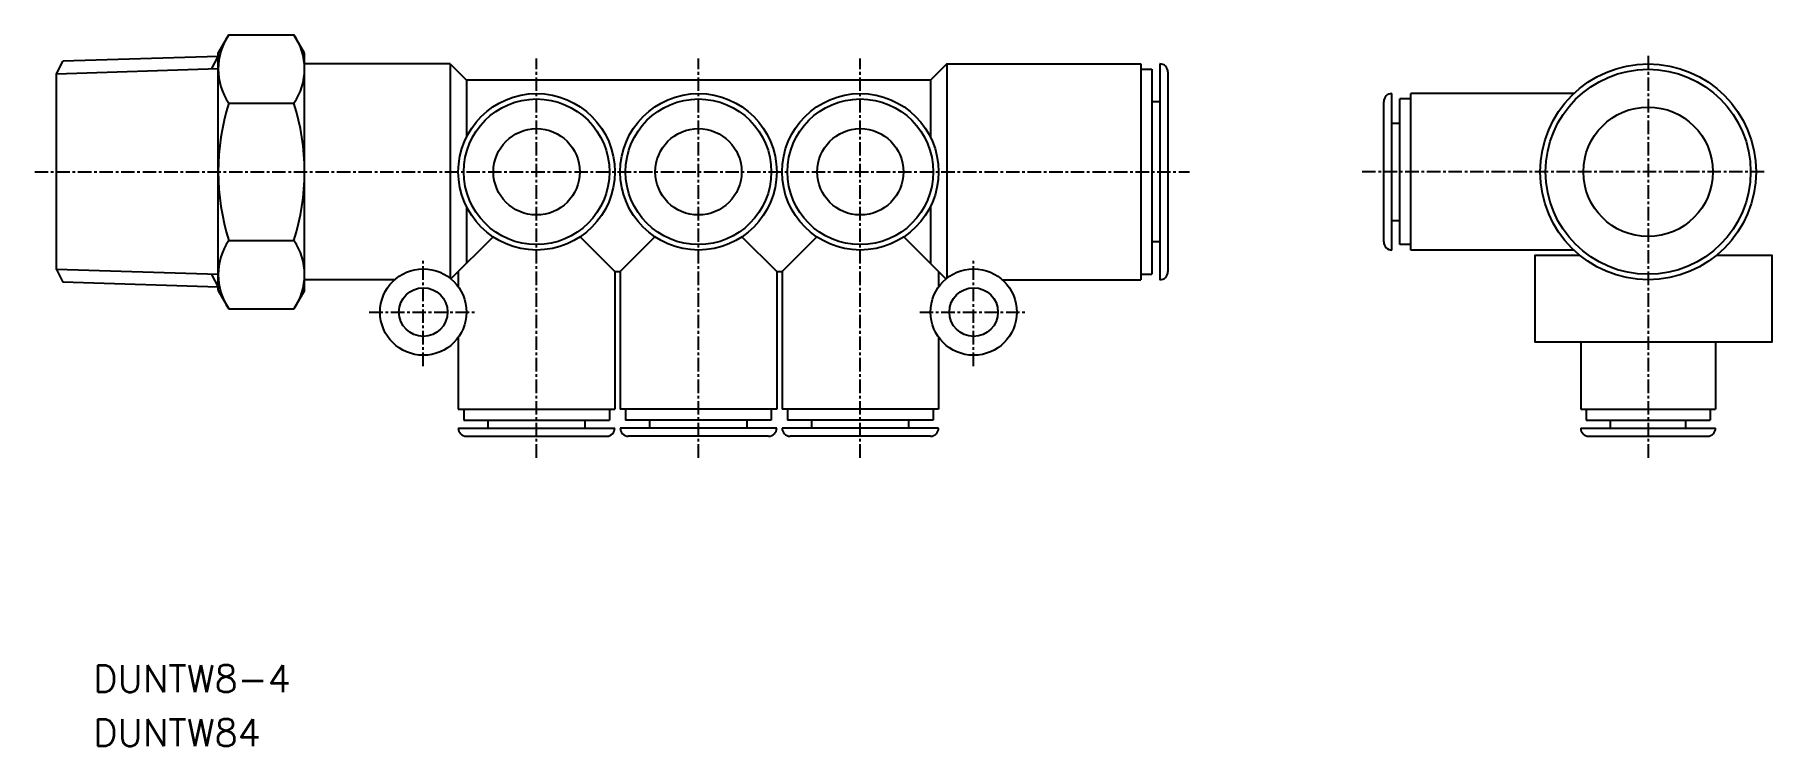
# Model space of a CAD drawing. Extents: x 57 to 218, y 63 to 129.
import ezdxf
from ezdxf.enums import TextEntityAlignment as Align

# ---------------------------------------------------------------- set-up
doc = ezdxf.new("R2010")
doc.units = 0
doc.linetypes.add('CENTER', pattern=[2, 1.25, -0.25, 0.25, -0.25])
doc.layers.get('0').update_dxf_attribs({"linetype": 'CONTINUOUS'})
doc.layers.add('CENTER', color=1, linetype='CENTER')
doc.styles.get("Standard").update_dxf_attribs({"font": 'txt.shx', "bigfont": 'extfont.shx'})

msp = doc.modelspace()

# ---------------------------------------------------------------- linework, layer by layer
at = {"color": 7, "linetype": 'CONTINUOUS'}
for p, q in [((74.5, 127.5), (75.48, 129.2)), ((75.48, 129.2), (81.52, 129.2)), ((82.5, 127.5), (81.52, 129.2)), ((74.5, 127.19), (60.11, 126.74)), ((74.5, 105.5), (74.5, 127.5)), ((82.5, 105.5), (82.5, 127.5)), ((59.5, 125.56), (60.11, 126.74)), ((96, 126.5), (82.5, 126.5)), ((96, 126.5), (97.5, 125)), ((96, 126.5), (96, 106.62)), ((142, 126.5), (140.5, 125)), ((142, 126.5), (160, 126.5)), ((142, 126.5), (142, 106.62)), ((160, 126.5), (160, 106.5)), ((160, 126), (161, 126)), ((161, 126), (161, 107)), ((161.75, 126.5), (161.75, 126.5)), ((161.75, 126.5), (161.75, 106.5)), ((162.5, 125.75), (162.5, 107.25)), ((59.5, 107.44), (59.5, 125.56)), ((140.5, 125), (97.5, 125)), ((97.5, 125), (97.5, 119.71)), ((140.5, 125), (140.5, 119.71)), ((75.48, 122.85), (81.52, 122.85)), ((161.75, 123), (161, 123)), ((182.5, 110), (182.5, 123)), ((183.25, 123.75), (183.25, 123.75)), ((183.25, 109.25), (183.25, 123.75)), ((185, 123.25), (184, 123.25)), ((184, 109.75), (184, 123.25)), ((200.11, 123.75), (185, 123.75)), ((185, 109.25), (185, 123.75)), ((183.25, 121), (184, 121)), ((97.5, 113.29), (97.5, 108)), ((140.5, 113.29), (140.5, 108)), ((183.25, 112), (184, 112)), ((75.48, 110.15), (81.52, 110.15)), ((96.07, 106.57), (99.97, 110.47)), ((111.25, 107.25), (108.03, 110.47)), ((111.75, 107.25), (114.97, 110.47)), ((126.25, 107.25), (123.03, 110.47)), ((126.75, 107.25), (129.97, 110.47)), ((141.93, 106.57), (138.03, 110.47)), ((161.75, 110), (161, 110)), ((185, 109.75), (184, 109.75)), ((183.25, 109.25), (183.25, 109.25)), ((200.11, 109.25), (185, 109.25)), ((59.5, 107.44), (60.11, 106.26)), ((90.85, 106.5), (82.5, 106.5)), ((96.75, 107.25), (96.75, 105.83)), ((111.25, 107.25), (111.75, 107.25)), ((111.25, 107.25), (111.25, 94.5)), ((111.75, 107.25), (111.75, 94.5)), ((126.25, 107.25), (126.75, 107.25)), ((126.25, 107.25), (126.25, 94.5)), ((126.75, 107.25), (126.75, 94.5)), ((141.25, 107.25), (141.25, 105.83)), ((147.15, 106.5), (160, 106.5)), ((160, 107), (161, 107)), ((161.75, 106.5), (161.75, 106.5)), ((74.5, 105.81), (60.11, 106.26)), ((74.5, 105.5), (75.48, 103.8)), ((82.5, 105.5), (81.52, 103.8)), ((75.48, 103.8), (81.52, 103.8)), ((96.75, 101.17), (96.75, 94.5)), ((141.25, 101.17), (141.25, 94.5)), ((200.75, 100.75), (200.75, 94.5)), ((213.25, 100.75), (213.25, 94.5)), ((96.75, 94.5), (111.25, 94.5)), ((97.25, 94.5), (97.25, 93.5)), ((97.25, 93.5), (110.75, 93.5)), ((99.5, 92.75), (99.5, 93.5)), ((108.5, 92.75), (108.5, 93.5)), ((110.75, 94.5), (110.75, 93.5)), ((126.25, 94.5), (111.75, 94.5)), ((112.25, 94.5), (112.25, 93.5)), ((125.75, 93.5), (112.25, 93.5)), ((114.5, 92.75), (114.5, 93.5)), ((123.5, 92.75), (123.5, 93.5)), ((125.75, 94.5), (125.75, 93.5)), ((141.25, 94.5), (126.75, 94.5)), ((127.25, 94.5), (127.25, 93.5)), ((140.75, 93.5), (127.25, 93.5)), ((129.5, 92.75), (129.5, 93.5)), ((138.5, 92.75), (138.5, 93.5)), ((140.75, 94.5), (140.75, 93.5)), ((200.75, 94.5), (213.25, 94.5)), ((201.25, 94.5), (201.25, 93.5)), ((201.25, 93.5), (212.75, 93.5)), ((203.5, 92.75), (203.5, 93.5)), ((210.5, 92.75), (210.5, 93.5)), ((212.75, 94.5), (212.75, 93.5)), ((96.75, 92.75), (96.75, 92.75)), ((96.75, 92.75), (111.25, 92.75)), ((97.5, 92), (110.5, 92)), ((111.25, 92.75), (111.25, 92.75)), ((126.25, 92.75), (111.75, 92.75)), ((111.75, 92.75), (111.75, 92.75)), ((125.5, 92), (112.5, 92)), ((126.25, 92.75), (126.25, 92.75)), ((126.75, 92.75), (126.75, 92.75)), ((141.25, 92.75), (126.75, 92.75)), ((140.5, 92), (127.5, 92)), ((141.25, 92.75), (141.25, 92.75)), ((200.75, 92.75), (200.75, 92.75)), ((200.75, 92.75), (213.25, 92.75)), ((201.5, 92), (212.5, 92)), ((213.25, 92.75), (213.25, 92.75))]:
    msp.add_line(p, q, dxfattribs=at)
at = {"color": 3, "linetype": 'CONTINUOUS'}
for p, q in [((73.89, 126.01), (74.5, 127.19)), ((74.5, 126.03), (59.5, 125.56)), ((74.5, 106.97), (59.5, 107.44)), ((73.89, 106.99), (74.5, 105.81))]:
    msp.add_line(p, q, dxfattribs=at)
at = {"color": 1, "linetype": 'CENTER'}
for p, q in [((104, 90), (104, 127)), ((119, 90), (119, 127)), ((134, 90), (134, 127)), ((57.5, 116.5), (164.5, 116.5)), ((93.5, 98.5), (93.5, 108.5)), ((144.5, 98.5), (144.5, 108.5)), ((88.5, 103.5), (98.5, 103.5)), ((139.5, 103.5), (149.5, 103.5))]:
    msp.add_line(p, q, dxfattribs=at)
at = {"color": 7, "linetype": 'CONTINUOUS'}
msp.add_lwpolyline([(200.68, 108.75), (196.5, 108.75), (196.5, 100.75), (218.5, 100.75), (218.5, 108.75), (213.32, 108.75)], dxfattribs=at)
for centre, radius in [((207, 116.5), 10), ((207, 116.5), 9.5), ((104, 116.5), 7.25), ((104, 116.5), 6.75), ((119, 116.5), 7.25), ((119, 116.5), 6.75), ((134, 116.5), 7.25), ((134, 116.5), 6.75), ((207, 116.5), 6), ((104, 116.5), 4), ((119, 116.5), 4), ((134, 116.5), 4), ((93.5, 103.5), 4), ((144.5, 103.5), 4), ((93.5, 103.5), 2.25), ((144.5, 103.5), 2.25)]:
    msp.add_circle(centre, radius, dxfattribs=at)
for centre, radius, start, end in [((80.12, 126.03), 5.62, 145.6158, 214.3842), ((76.88, 126.03), 5.62, 325.6158, 34.3842), ((161.75, 125.75), 0.75, 0, 90), ((95.52, 116.5), 21.02, 162.412, 197.588), ((61.48, 116.5), 21.02, 342.412, 17.588), ((183.25, 123), 0.75, 90, 180), ((80.12, 106.97), 5.62, 145.6158, 214.3842), ((76.88, 106.97), 5.62, 325.6158, 34.3842), ((183.25, 110), 0.75, 180, 270), ((161.75, 107.25), 0.75, 270, 0), ((97.5, 92.75), 0.75, 180, 270), ((110.5, 92.75), 0.75, 270, 0), ((112.5, 92.75), 0.75, 180, 270), ((125.5, 92.75), 0.75, 270, 0), ((127.5, 92.75), 0.75, 180, 270), ((140.5, 92.75), 0.75, 270, 0), ((201.5, 92.75), 0.75, 180, 270), ((212.5, 92.75), 0.75, 270, 0)]:
    msp.add_arc(centre, radius, start, end, dxfattribs=at)
at = {"layer": 'CENTER', "color": 1, "linetype": 'CENTER'}
for p, q in [((207, 127.25), (207, 90)), ((217.75, 116.5), (180.5, 116.5))]:
    msp.add_line(p, q, dxfattribs=at)

# ---------------------------------------------------------------- texts
at = {"color": 7, "linetype": 'CONTINUOUS'}
for s, p in [('DUNTW8-4', (62.91, 69.52)), ('DUNTW84', (62.91, 64.52))]:
    msp.add_text(s, height=2.5, dxfattribs=at).set_placement(p, align=Align.MIDDLE_LEFT)

doc.saveas('drawing.dxf')
